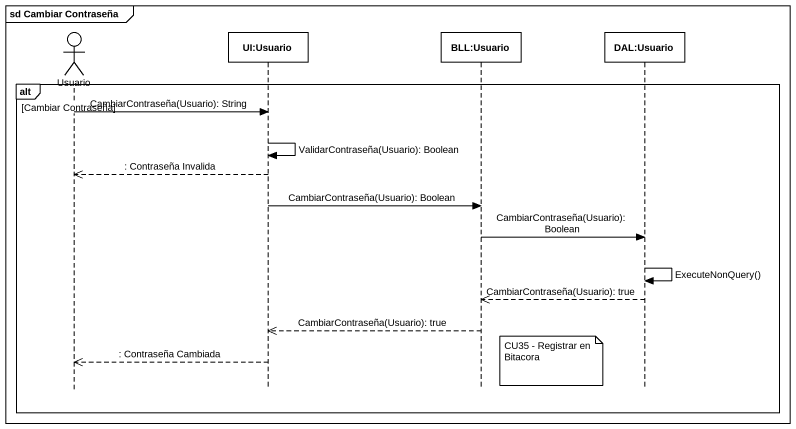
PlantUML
@startuml
mainframe sd Cambiar Contraseña
hide footbox
actor Usuario
participant "UI:Usuario" as UI_Usuario
participant "BLL:Usuario" as BLL_Usuario
participant "DAL:Usuario" as DAL_Usuario

alt Cambiar Contraseña
  Usuario -> UI_Usuario : CambiarContraseña(Usuario): String
  UI_Usuario -> UI_Usuario : ValidarContraseña(Usuario): Boolean
  UI_Usuario -->> Usuario : : Contraseña Invalida
  UI_Usuario -> BLL_Usuario : CambiarContraseña(Usuario): Boolean
  BLL_Usuario -> DAL_Usuario : CambiarContraseña(Usuario): Boolean
  DAL_Usuario -> DAL_Usuario : ExecuteNonQuery()
  DAL_Usuario -->> BLL_Usuario : CambiarContraseña(Usuario): true
  BLL_Usuario -->> UI_Usuario : CambiarContraseña(Usuario): true
  note right of BLL_Usuario : CU35 - Registrar en Bitacora
  UI_Usuario -->> Usuario : : Contraseña Cambiada
end
@enduml
